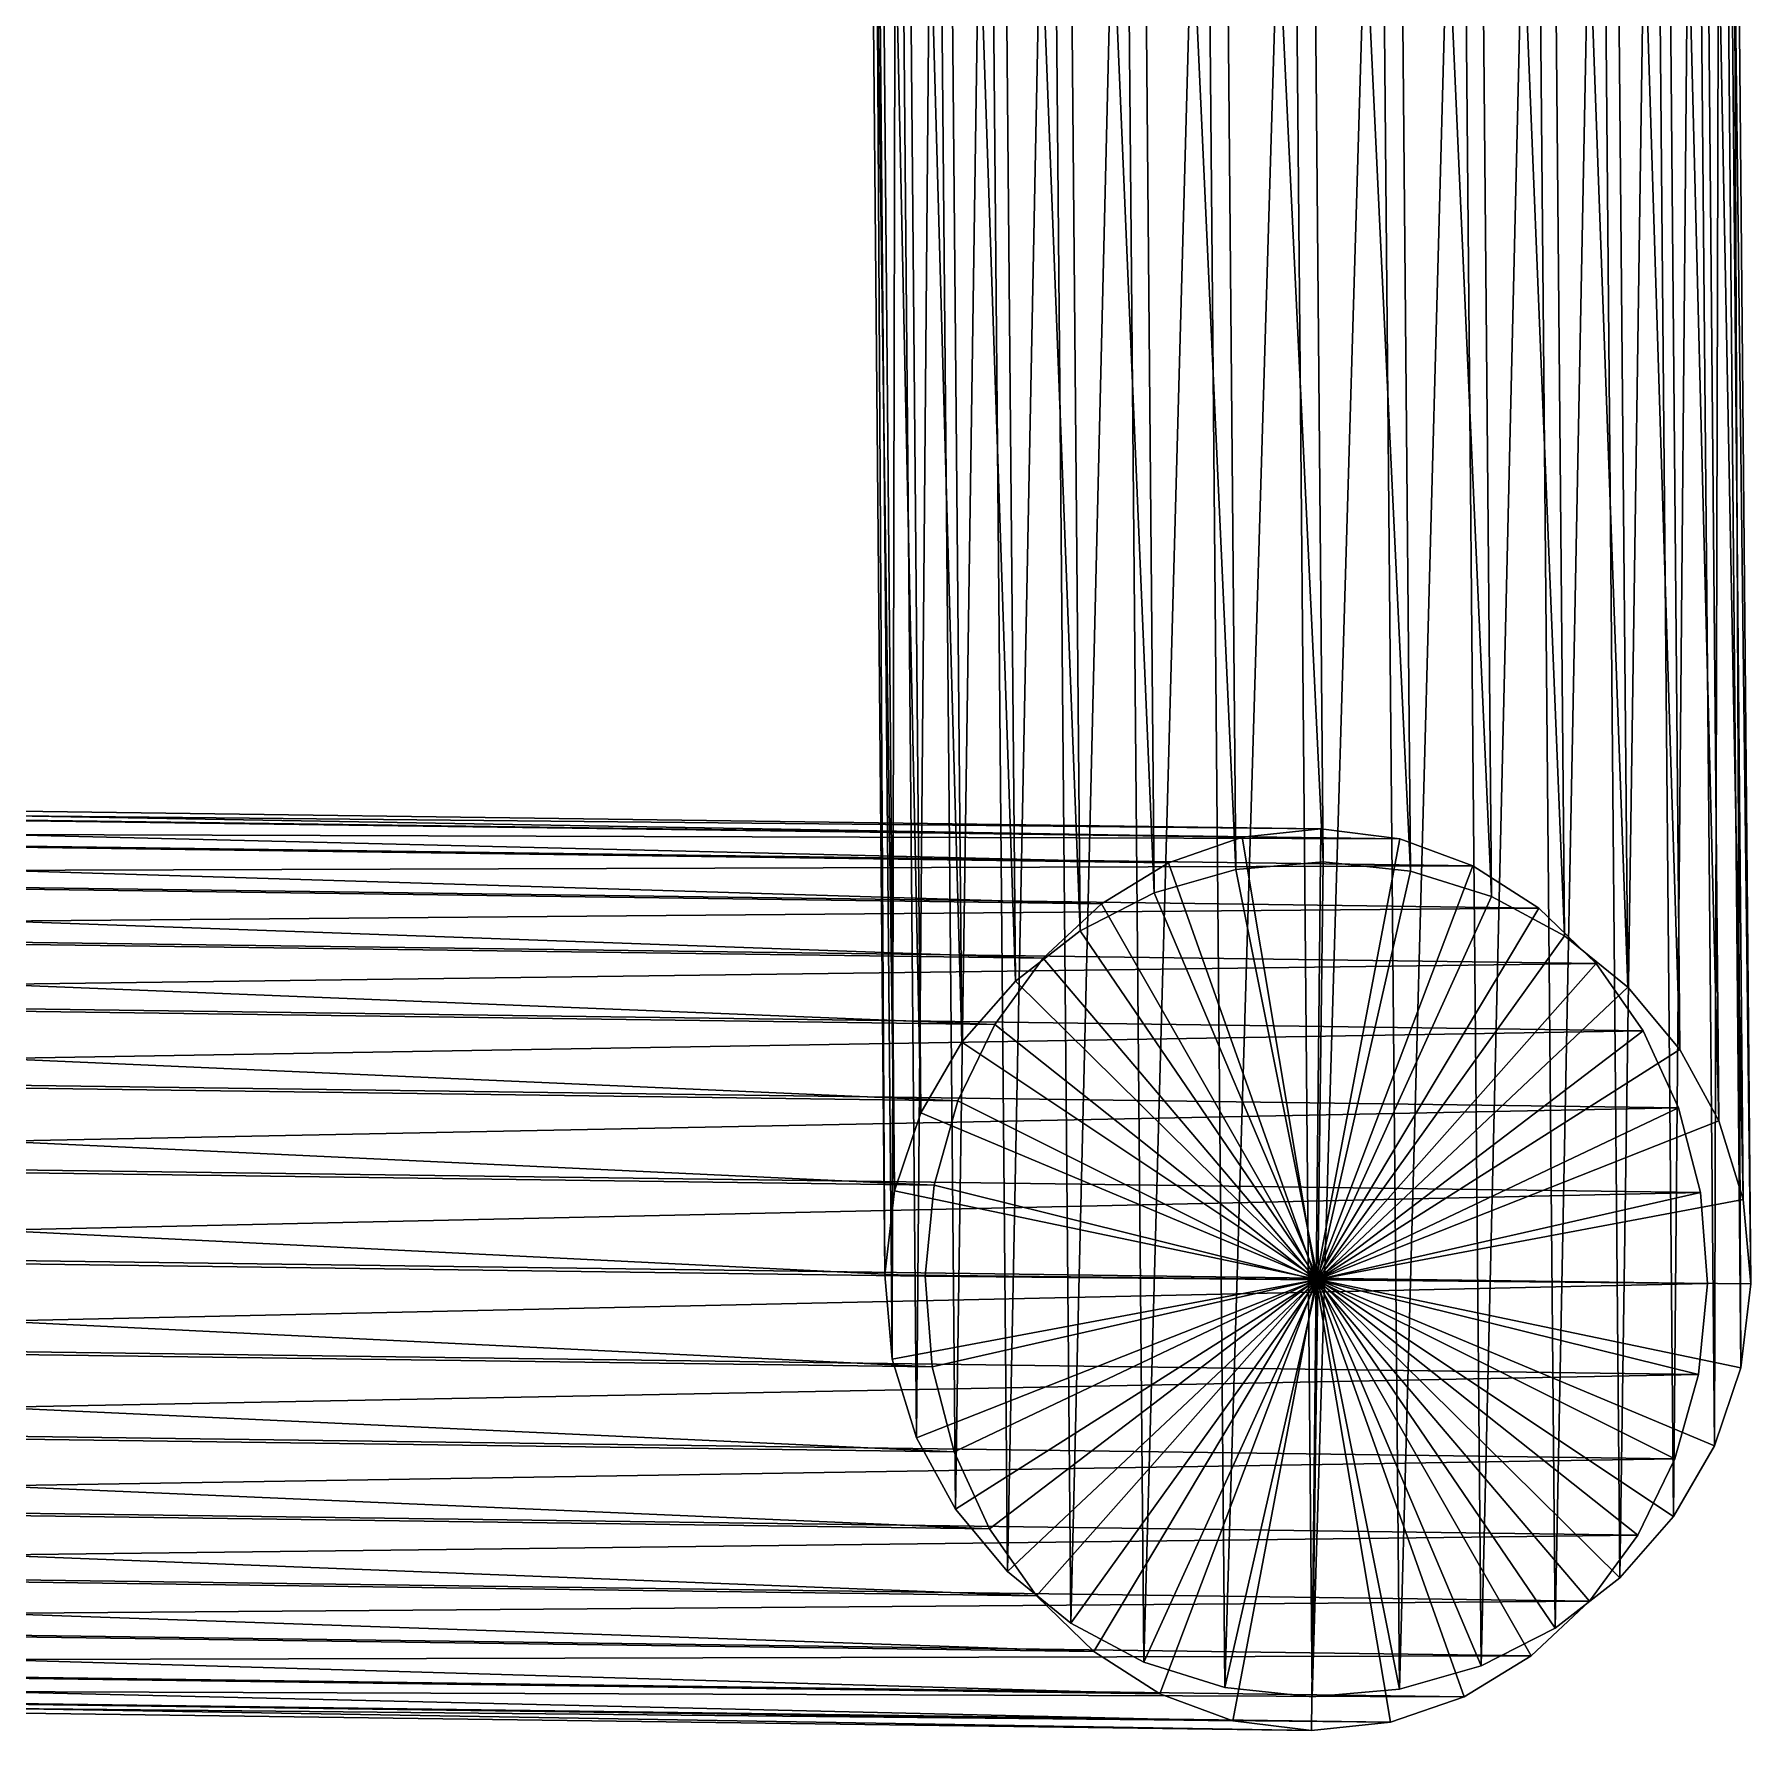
# Model space of a CAD drawing. Extents: x -23.6 to 25, y -17.9 to 25.9.
# Drawn here: x 18.404 to 22.719, y -3.95 to 0.314 of the extents above; entities that cross this region are included whole.
import ezdxf

# ---------------------------------------------------------------- set-up
doc = ezdxf.new("R2010")
doc.units = 0

msp = doc.modelspace()

# ---------------------------------------------------------------- linework, layer by layer
at = {"layer": 'Bras1_d2', "color": 2}
for points in [[(15.01312, -1.61737, -8.91015), (15.21154, -1.59625, -8.81591), (21.4403, -1.70434, -22.42395)], [(15.21154, -1.59625, -8.81591), (15.40942, -1.62121, -8.72167), (21.63873, -1.68322, -22.32977)], [(21.63873, -1.68322, -22.32977), (21.4403, -1.70434, -22.42395), (15.21154, -1.59625, -8.81591)], [(14.82794, -1.68164, -8.9978), (15.01312, -1.61737, -8.91015), (21.25512, -1.76861, -22.51165)], [(21.4403, -1.70434, -22.42395), (21.25512, -1.76861, -22.51165), (15.01312, -1.61737, -8.91015)], [(15.40942, -1.62121, -8.72167), (15.59326, -1.68902, -8.63378), (21.8366, -1.70819, -22.23547)], [(21.8366, -1.70819, -22.23547), (21.63873, -1.68322, -22.32977), (15.40942, -1.62121, -8.72167)], [(14.65985, -1.78448, -9.07708), (14.82794, -1.68164, -8.9978), (21.08703, -1.87145, -22.59094)], [(21.25512, -1.76861, -22.51165), (21.08703, -1.87145, -22.59094), (14.82794, -1.68164, -8.9978)], [(15.59326, -1.68902, -8.63378), (15.75915, -1.7951, -8.55419), (22.02044, -1.776, -22.14758)], [(22.02044, -1.776, -22.14758), (21.8366, -1.70819, -22.23547), (15.59326, -1.68902, -8.63378)], [(21.25512, -1.76861, -22.51165), (21.4403, -1.70434, -22.42395), (21.62695, -2.8164, -22.32806)], [(21.4403, -1.70434, -22.42395), (21.63873, -1.68322, -22.32977), (21.62695, -2.8164, -22.32806)], [(21.62695, -2.8164, -22.32806), (21.62695, -2.8164, -22.32806), (21.4403, -1.70434, -22.42395)], [(21.63873, -1.68322, -22.32977), (21.8366, -1.70819, -22.23547), (21.62695, -2.8164, -22.32806)], [(21.62695, -2.8164, -22.32806), (21.62695, -2.8164, -22.32806), (21.63873, -1.68322, -22.32977)], [(21.8366, -1.70819, -22.23547), (22.02044, -1.776, -22.14758), (21.62695, -2.8164, -22.32806)], [(21.62695, -2.8164, -22.32806), (21.62695, -2.8164, -22.32806), (21.8366, -1.70819, -22.23547)], [(21.08703, -1.87145, -22.59094), (21.25512, -1.76861, -22.51165), (21.62695, -2.8164, -22.32806)], [(21.62695, -2.8164, -22.32806), (21.62695, -2.8164, -22.32806), (21.25512, -1.76861, -22.51165)], [(14.51293, -1.92144, -9.14605), (14.65985, -1.78448, -9.07708), (20.94012, -2.00842, -22.65991)], [(21.08703, -1.87145, -22.59094), (20.94012, -2.00842, -22.65991), (14.65985, -1.78448, -9.07708)], [(22.18634, -1.88208, -22.06799), (22.02044, -1.776, -22.14758), (15.75915, -1.7951, -8.55419)], [(15.75915, -1.7951, -8.55419), (15.90319, -1.93487, -8.4848), (22.18634, -1.88208, -22.06799)], [(22.02044, -1.776, -22.14758), (22.18634, -1.88208, -22.06799), (21.62695, -2.8164, -22.32806)], [(21.62695, -2.8164, -22.32806), (21.62695, -2.8164, -22.32806), (22.02044, -1.776, -22.14758)], [(22.33038, -2.02185, -21.99859), (22.18634, -1.88208, -22.06799), (15.90319, -1.93487, -8.4848)], [(20.94012, -2.00842, -22.65991), (21.08703, -1.87145, -22.59094), (21.62695, -2.8164, -22.32806)], [(21.62695, -2.8164, -22.32806), (21.62695, -2.8164, -22.32806), (21.08703, -1.87145, -22.59094)], [(22.18634, -1.88208, -22.06799), (22.33038, -2.02185, -21.99859), (21.62695, -2.8164, -22.32806)], [(21.62695, -2.8164, -22.32806), (21.62695, -2.8164, -22.32806), (22.18634, -1.88208, -22.06799)], [(14.39117, -2.08801, -9.20294), (14.51293, -1.92144, -9.14605), (20.81835, -2.17498, -22.71673)], [(20.94012, -2.00842, -22.65991), (20.81835, -2.17498, -22.71673), (14.51293, -1.92144, -9.14605)], [(15.90319, -1.93487, -8.4848), (16.02148, -2.10375, -8.42742), (22.33038, -2.02185, -21.99859)], [(22.44866, -2.19073, -21.94128), (22.33038, -2.02185, -21.99859), (16.02148, -2.10375, -8.42742)], [(20.81835, -2.17498, -22.71673), (20.94012, -2.00842, -22.65991), (21.62695, -2.8164, -22.32806)], [(21.62695, -2.8164, -22.32806), (21.62695, -2.8164, -22.32806), (20.94012, -2.00842, -22.65991)], [(22.33038, -2.02185, -21.99859), (22.44866, -2.19073, -21.94128), (21.62695, -2.8164, -22.32806)], [(21.62695, -2.8164, -22.32806), (21.62695, -2.8164, -22.32806), (22.33038, -2.02185, -21.99859)], [(14.29852, -2.2796, -9.24572), (14.39117, -2.08801, -9.20294), (20.7257, -2.36657, -22.75958)], [(20.81835, -2.17498, -22.71673), (20.7257, -2.36657, -22.75958), (14.39117, -2.08801, -9.20294)], [(16.02148, -2.10375, -8.42742), (16.11016, -2.29711, -8.38403), (22.44866, -2.19073, -21.94128)], [(22.53735, -2.38409, -21.89782), (22.44866, -2.19073, -21.94128), (16.11016, -2.29711, -8.38403)], [(20.7257, -2.36657, -22.75958), (20.81835, -2.17498, -22.71673), (21.62695, -2.8164, -22.32806)], [(21.62695, -2.8164, -22.32806), (21.62695, -2.8164, -22.32806), (20.81835, -2.17498, -22.71673)], [(22.44866, -2.19073, -21.94128), (22.53735, -2.38409, -21.89782), (21.62695, -2.8164, -22.32806)], [(21.62695, -2.8164, -22.32806), (21.62695, -2.8164, -22.32806), (22.44866, -2.19073, -21.94128)], [(14.23901, -2.49176, -9.2727), (14.29852, -2.2796, -9.24572), (20.66619, -2.57873, -22.78649)], [(20.7257, -2.36657, -22.75958), (20.66619, -2.57873, -22.78649), (14.29852, -2.2796, -9.24572)], [(16.11016, -2.29711, -8.38403), (16.16522, -2.51037, -8.35644), (22.53735, -2.38409, -21.89782)], [(20.66619, -2.57873, -22.78649), (20.7257, -2.36657, -22.75958), (21.62695, -2.8164, -22.32806)], [(21.62695, -2.8164, -22.32806), (21.62695, -2.8164, -22.32806), (20.7257, -2.36657, -22.75958)], [(22.5924, -2.59735, -21.8703), (22.53735, -2.38409, -21.89782), (16.16522, -2.51037, -8.35644)], [(22.53735, -2.38409, -21.89782), (22.5924, -2.59735, -21.8703), (21.62695, -2.8164, -22.32806)], [(21.62695, -2.8164, -22.32806), (21.62695, -2.8164, -22.32806), (22.53735, -2.38409, -21.89782)], [(14.21667, -2.7199, -9.28186), (14.23901, -2.49176, -9.2727), (20.64385, -2.80694, -22.79565)], [(20.66619, -2.57873, -22.78649), (20.64385, -2.80694, -22.79565), (14.23901, -2.49176, -9.2727)], [(16.16522, -2.51037, -8.35644), (16.1828, -2.73895, -8.34661), (22.5924, -2.59735, -21.8703)], [(20.64385, -2.80694, -22.79565), (20.66619, -2.57873, -22.78649), (21.62695, -2.8164, -22.32806)], [(21.62695, -2.8164, -22.32806), (21.62695, -2.8164, -22.32806), (20.66619, -2.57873, -22.78649)], [(22.60998, -2.82592, -21.86047), (22.5924, -2.59735, -21.8703), (16.1828, -2.73895, -8.34661)], [(22.5924, -2.59735, -21.8703), (22.60998, -2.82592, -21.86047), (21.62695, -2.8164, -22.32806)], [(21.62695, -2.8164, -22.32806), (21.62695, -2.8164, -22.32806), (22.5924, -2.59735, -21.8703)], [(20.64385, -2.80694, -22.79565), (20.66149, -3.03552, -22.78582), (14.21667, -2.7199, -9.28186)], [(14.23431, -2.94848, -9.27197), (14.21667, -2.7199, -9.28186), (20.66149, -3.03552, -22.78582)], [(16.1828, -2.73895, -8.34661), (16.16046, -2.9671, -8.35577), (22.60998, -2.82592, -21.86047)], [(22.58764, -3.05413, -21.86962), (22.60998, -2.82592, -21.86047), (16.16046, -2.9671, -8.35577)], [(21.62695, -2.8164, -22.32806), (21.62695, -2.8164, -22.32806), (20.64385, -2.80694, -22.79565)], [(20.66149, -3.03552, -22.78582), (20.64385, -2.80694, -22.79565), (21.62695, -2.8164, -22.32806)], [(21.62695, -2.8164, -22.32806), (21.62695, -2.8164, -22.32806), (20.66149, -3.03552, -22.78582)], [(20.71655, -3.24877, -22.75823), (20.66149, -3.03552, -22.78582), (21.62695, -2.8164, -22.32806)], [(21.62695, -2.8164, -22.32806), (21.62695, -2.8164, -22.32806), (20.71655, -3.24877, -22.75823)], [(20.80517, -3.44213, -22.71484), (20.71655, -3.24877, -22.75823), (21.62695, -2.8164, -22.32806)], [(21.62695, -2.8164, -22.32806), (21.62695, -2.8164, -22.32806), (20.80517, -3.44213, -22.71484)], [(20.92352, -3.61096, -22.65753), (20.80517, -3.44213, -22.71484), (21.62695, -2.8164, -22.32806)], [(21.62695, -2.8164, -22.32806), (21.62695, -2.8164, -22.32806), (20.92352, -3.61096, -22.65753)], [(21.06756, -3.75079, -22.58813), (20.92352, -3.61096, -22.65753), (21.62695, -2.8164, -22.32806)], [(21.62695, -2.8164, -22.32806), (21.62695, -2.8164, -22.32806), (21.06756, -3.75079, -22.58813)], [(21.23345, -3.85687, -22.50854), (21.06756, -3.75079, -22.58813), (21.62695, -2.8164, -22.32806)], [(21.62695, -2.8164, -22.32806), (21.62695, -2.8164, -22.32806), (21.23345, -3.85687, -22.50854)], [(21.41729, -3.92468, -22.42065), (21.23345, -3.85687, -22.50854), (21.62695, -2.8164, -22.32806)], [(21.62695, -2.8164, -22.32806), (21.62695, -2.8164, -22.32806), (21.41729, -3.92468, -22.42065)], [(21.61517, -3.94958, -22.32635), (21.41729, -3.92468, -22.42065), (21.62695, -2.8164, -22.32806)], [(21.62695, -2.8164, -22.32806), (21.62695, -2.8164, -22.32806), (21.61517, -3.94958, -22.32635)], [(21.81353, -3.92852, -22.23217), (21.61517, -3.94958, -22.32635), (21.62695, -2.8164, -22.32806)], [(21.62695, -2.8164, -22.32806), (21.62695, -2.8164, -22.32806), (22.60998, -2.82592, -21.86047)], [(21.62695, -2.8164, -22.32806), (21.62695, -2.8164, -22.32806), (21.81353, -3.92852, -22.23217)], [(21.99877, -3.86425, -22.14447), (21.81353, -3.92852, -22.23217), (21.62695, -2.8164, -22.32806)], [(21.62695, -2.8164, -22.32806), (21.62695, -2.8164, -22.32806), (21.99877, -3.86425, -22.14447)], [(22.1668, -3.76141, -22.06518), (21.99877, -3.86425, -22.14447), (21.62695, -2.8164, -22.32806)], [(21.62695, -2.8164, -22.32806), (21.62695, -2.8164, -22.32806), (22.1668, -3.76141, -22.06518)], [(22.31378, -3.62445, -21.99621), (22.1668, -3.76141, -22.06518), (21.62695, -2.8164, -22.32806)], [(21.62695, -2.8164, -22.32806), (21.62695, -2.8164, -22.32806), (22.31378, -3.62445, -21.99621)], [(22.43554, -3.45788, -21.93939), (22.31378, -3.62445, -21.99621), (21.62695, -2.8164, -22.32806)], [(21.62695, -2.8164, -22.32806), (21.62695, -2.8164, -22.32806), (22.43554, -3.45788, -21.93939)], [(22.52813, -3.26629, -21.89654), (22.43554, -3.45788, -21.93939), (21.62695, -2.8164, -22.32806)], [(21.62695, -2.8164, -22.32806), (21.62695, -2.8164, -22.32806), (22.52813, -3.26629, -21.89654)], [(22.58764, -3.05413, -21.86962), (22.52813, -3.26629, -21.89654), (21.62695, -2.8164, -22.32806)], [(21.62695, -2.8164, -22.32806), (21.62695, -2.8164, -22.32806), (22.58764, -3.05413, -21.86962)], [(22.60998, -2.82592, -21.86047), (22.58764, -3.05413, -21.86962), (21.62695, -2.8164, -22.32806)], [(20.66149, -3.03552, -22.78582), (20.71655, -3.24877, -22.75823), (14.23431, -2.94848, -9.27197)], [(14.28936, -3.16174, -9.24444), (14.23431, -2.94848, -9.27197), (20.71655, -3.24877, -22.75823)], [(16.16046, -2.9671, -8.35577), (16.10101, -3.17926, -8.38269), (22.58764, -3.05413, -21.86962)], [(22.52813, -3.26629, -21.89654), (22.58764, -3.05413, -21.86962), (16.10101, -3.17926, -8.38269)], [(20.71655, -3.24877, -22.75823), (20.80517, -3.44213, -22.71484), (14.28936, -3.16174, -9.24444)], [(14.37799, -3.35516, -9.20104), (14.28936, -3.16174, -9.24444), (20.80517, -3.44213, -22.71484)], [(16.10101, -3.17926, -8.38269), (16.00836, -3.37091, -8.42553), (22.52813, -3.26629, -21.89654)], [(22.43554, -3.45788, -21.93939), (22.52813, -3.26629, -21.89654), (16.00836, -3.37091, -8.42553)], [(20.80517, -3.44213, -22.71484), (20.92352, -3.61096, -22.65753), (14.37799, -3.35516, -9.20104)], [(14.49633, -3.52398, -9.14367), (14.37799, -3.35516, -9.20104), (20.92352, -3.61096, -22.65753)], [(16.00836, -3.37091, -8.42553), (15.88659, -3.53741, -8.48236), (22.43554, -3.45788, -21.93939)], [(22.31378, -3.62445, -21.99621), (22.43554, -3.45788, -21.93939), (15.88659, -3.53741, -8.48236)], [(20.92352, -3.61096, -22.65753), (21.06756, -3.75079, -22.58813), (14.49633, -3.52398, -9.14367)], [(14.64038, -3.66375, -9.07427), (14.49633, -3.52398, -9.14367), (21.06756, -3.75079, -22.58813)], [(15.88659, -3.53741, -8.48236), (15.73962, -3.67437, -8.55139), (22.31378, -3.62445, -21.99621)], [(22.1668, -3.76141, -22.06518), (22.31378, -3.62445, -21.99621), (15.73962, -3.67437, -8.55139)], [(21.06756, -3.75079, -22.58813), (21.23345, -3.85687, -22.50854), (14.64038, -3.66375, -9.07427)], [(14.80627, -3.76983, -8.99468), (14.64038, -3.66375, -9.07427), (21.23345, -3.85687, -22.50854)], [(15.73962, -3.67437, -8.55139), (15.57159, -3.77728, -8.63067), (22.1668, -3.76141, -22.06518)], [(21.23345, -3.85687, -22.50854), (21.41729, -3.92468, -22.42065), (14.80627, -3.76983, -8.99468)], [(14.99011, -3.83764, -8.90679), (14.80627, -3.76983, -8.99468), (21.41729, -3.92468, -22.42065)], [(15.57159, -3.77728, -8.63067), (15.38635, -3.84149, -8.71832), (21.99877, -3.86425, -22.14447)], [(21.99877, -3.86425, -22.14447), (22.1668, -3.76141, -22.06518), (15.57159, -3.77728, -8.63067)], [(21.41729, -3.92468, -22.42065), (21.61517, -3.94958, -22.32635), (14.99011, -3.83764, -8.90679)], [(15.18798, -3.8626, -8.8125), (14.99011, -3.83764, -8.90679), (21.61517, -3.94958, -22.32635)], [(15.38635, -3.84149, -8.71832), (15.18798, -3.8626, -8.8125), (21.81353, -3.92852, -22.23217)], [(21.61517, -3.94958, -22.32635), (21.81353, -3.92852, -22.23217), (15.18798, -3.8626, -8.8125)], [(21.81353, -3.92852, -22.23217), (21.99877, -3.86425, -22.14447), (15.38635, -3.84149, -8.71832)]]:
    msp.add_3dface(points, dxfattribs=at)
at = {"layer": 'Bras2_d3', "color": 2}
for points in [[(21.59375, 3.88604, -35.61083), (21.37408, 3.86694, -35.61785), (21.64447, -1.76617, -21.75476)], [(21.81286, 3.86248, -35.62127), (21.59375, 3.88604, -35.61083), (21.86352, -1.78973, -21.76513)], [(21.64447, -1.76617, -21.75476), (21.86352, -1.78973, -21.76513), (21.59375, 3.88604, -35.61083)], [(21.37408, 3.86694, -35.61785), (21.16888, 3.80792, -35.64117), (21.42474, -1.78521, -21.76171)], [(21.42474, -1.78521, -21.76171), (21.64447, -1.76617, -21.75476), (21.37408, 3.86694, -35.61785)], [(22.01635, 3.79925, -35.64782), (21.81286, 3.86248, -35.62127), (22.06701, -1.85296, -21.79168)], [(21.86352, -1.78973, -21.76513), (22.06701, -1.85296, -21.79168), (21.81286, 3.86248, -35.62127)], [(21.16888, 3.80792, -35.64117), (20.98272, 3.71307, -35.67919), (21.2196, -1.84429, -21.78503)], [(21.2196, -1.84429, -21.78503), (21.42474, -1.78521, -21.76171), (21.16888, 3.80792, -35.64117)], [(22.19995, 3.70062, -35.68872), (22.01635, 3.79925, -35.64782), (22.25067, -1.95159, -21.83258)], [(22.06701, -1.85296, -21.79168), (22.25067, -1.95159, -21.83258), (22.01635, 3.79925, -35.64782)], [(20.98272, 3.71307, -35.67919), (20.81988, 3.5866, -35.73016), (21.03338, -1.93914, -21.82305)], [(21.03338, -1.93914, -21.82305), (21.2196, -1.84429, -21.78503), (20.98272, 3.71307, -35.67919)], [(22.35937, 3.57086, -35.74224), (22.19995, 3.70062, -35.68872), (22.41003, -2.08135, -21.8861)], [(22.25067, -1.95159, -21.83258), (22.41003, -2.08135, -21.8861), (22.19995, 3.70062, -35.68872)], [(20.81988, 3.5866, -35.73016), (20.68487, 3.43267, -35.79248), (20.8706, -2.06561, -21.87408)], [(20.8706, -2.06561, -21.87408), (21.03338, -1.93914, -21.82305), (20.81988, 3.5866, -35.73016)], [(22.49017, 3.41418, -35.80657), (22.35937, 3.57086, -35.74224), (22.54089, -2.23797, -21.9505)], [(22.41003, -2.08135, -21.8861), (22.54089, -2.23797, -21.9505), (22.35937, 3.57086, -35.74224)], [(20.68487, 3.43267, -35.79248), (20.58209, 3.25549, -35.86437), (20.73553, -2.21954, -21.93634)], [(20.73553, -2.21954, -21.93634), (20.8706, -2.06561, -21.87408), (20.68487, 3.43267, -35.79248)], [(22.58813, 3.23492, -35.88006), (22.49017, 3.41418, -35.80657), (22.63885, -2.41723, -22.02398)], [(22.54089, -2.23797, -21.9505), (22.63885, -2.41723, -22.02398), (22.49017, 3.41418, -35.80657)], [(20.58209, 3.25549, -35.86437), (20.51605, 3.05914, -35.94421), (20.63281, -2.39672, -22.00823)], [(20.63281, -2.39672, -22.00823), (20.73553, -2.21954, -21.93634), (20.58209, 3.25549, -35.86437)], [(22.64892, 3.03735, -35.96093), (22.58813, 3.23492, -35.88006), (22.69964, -2.61486, -22.10479)], [(22.63885, -2.41723, -22.02398), (22.69964, -2.61486, -22.10479), (22.58813, 3.23492, -35.88006)], [(20.51605, 3.05914, -35.94421), (20.49108, 2.84796, -36.03027), (20.56671, -2.59301, -22.08813)], [(20.56671, -2.59301, -22.08813), (20.63281, -2.39672, -22.00823), (20.51605, 3.05914, -35.94421)], [(22.66821, 2.82568, -36.04736), (22.64892, 3.03735, -35.96093), (22.71893, -2.82653, -22.19122)], [(22.69964, -2.61486, -22.10479), (22.71893, -2.82653, -22.19122), (22.64892, 3.03735, -35.96093)], [(20.5418, -2.80426, -22.17419), (20.56671, -2.59301, -22.08813), (20.49108, 2.84796, -36.03027)], [(20.49108, 2.84796, -36.03027), (20.51037, 2.63623, -36.11669), (20.5418, -2.80426, -22.17419)], [(22.64324, 2.61444, -36.13342), (22.66821, 2.82568, -36.04736), (22.69396, -3.03778, -22.27728)], [(22.71893, -2.82653, -22.19122), (22.69396, -3.03778, -22.27728), (22.66821, 2.82568, -36.04736)], [(20.56103, -3.01593, -22.26062), (20.5418, -2.80426, -22.17419), (20.51037, 2.63623, -36.11669)], [(20.51037, 2.63623, -36.11669), (20.57116, 2.43865, -36.19757), (20.56103, -3.01593, -22.26062)], [(22.5772, 2.41809, -36.21325), (22.64324, 2.61444, -36.13342), (22.62786, -3.23406, -22.35711)], [(22.69396, -3.03778, -22.27728), (22.62786, -3.23406, -22.35711), (22.64324, 2.61444, -36.13342)], [(20.62182, -3.21356, -22.34143), (20.56103, -3.01593, -22.26062), (20.57116, 2.43865, -36.19757)], [(20.57116, 2.43865, -36.19757), (20.66912, 2.25939, -36.27105), (20.62182, -3.21356, -22.34143)], [(22.47442, 2.2409, -36.28515), (22.5772, 2.41809, -36.21325), (22.52514, -3.41125, -22.42901)], [(22.62786, -3.23406, -22.35711), (22.52514, -3.41125, -22.42901), (22.5772, 2.41809, -36.21325)], [(20.71978, -3.39282, -22.41491), (20.62182, -3.21356, -22.34143), (20.66912, 2.25939, -36.27105)], [(20.66912, 2.25939, -36.27105), (20.79998, 2.10272, -36.33538), (20.71978, -3.39282, -22.41491)], [(22.33941, 2.08697, -36.34747), (22.47442, 2.2409, -36.28515), (22.39013, -3.56518, -22.49133)], [(22.52514, -3.41125, -22.42901), (22.39013, -3.56518, -22.49133), (22.47442, 2.2409, -36.28515)], [(20.85064, -3.54943, -22.4793), (20.71978, -3.39282, -22.41491), (20.79998, 2.10272, -36.33538)], [(20.79998, 2.10272, -36.33538), (20.95935, 1.97296, -36.38891), (20.85064, -3.54943, -22.4793)], [(22.17657, 1.96051, -36.39843), (22.33941, 2.08697, -36.34747), (22.22729, -3.69165, -22.54235)], [(22.39013, -3.56518, -22.49133), (22.22729, -3.69165, -22.54235), (22.33941, 2.08697, -36.34747)], [(21.01, -3.67919, -22.53283), (20.85064, -3.54943, -22.4793), (20.95935, 1.97296, -36.38891)], [(20.95935, 1.97296, -36.38891), (21.14294, 1.87432, -36.4298), (21.01, -3.67919, -22.53283)], [(21.99035, 1.86566, -36.43646), (22.17657, 1.96051, -36.39843), (22.04107, -3.78649, -22.58032)], [(22.22729, -3.69165, -22.54235), (22.04107, -3.78649, -22.58032), (22.17657, 1.96051, -36.39843)], [(21.19366, -3.77783, -22.57373), (21.01, -3.67919, -22.53283), (21.14294, 1.87432, -36.4298)], [(21.14294, 1.87432, -36.4298), (21.34643, 1.81109, -36.45635), (21.19366, -3.77783, -22.57373)], [(21.78521, 1.80664, -36.45977), (21.99035, 1.86566, -36.43646), (21.83593, -3.84558, -22.60369)], [(22.04107, -3.78649, -22.58032), (21.83593, -3.84558, -22.60369), (21.99035, 1.86566, -36.43646)], [(21.39715, -3.84106, -22.60028), (21.19366, -3.77783, -22.57373), (21.34643, 1.81109, -36.45635)], [(21.34643, 1.81109, -36.45635), (21.56555, 1.78753, -36.46673), (21.39715, -3.84106, -22.60028)], [(21.61627, -3.86462, -22.61065), (21.39715, -3.84106, -22.60028), (21.56555, 1.78753, -36.46673)], [(21.56555, 1.78753, -36.46673), (21.78521, 1.80664, -36.45977), (21.61627, -3.86462, -22.61065)], [(21.83593, -3.84558, -22.60369), (21.61627, -3.86462, -22.61065), (21.78521, 1.80664, -36.45977)], [(21.64447, -1.76617, -21.75476), (21.42474, -1.78521, -21.76171), (21.63037, -2.81536, -22.18267)], [(21.63037, -2.81536, -22.18267), (21.63037, -2.81536, -22.18267), (21.64447, -1.76617, -21.75476)], [(21.86352, -1.78973, -21.76513), (21.64447, -1.76617, -21.75476), (21.63037, -2.81536, -22.18267)], [(21.42474, -1.78521, -21.76171), (21.2196, -1.84429, -21.78503), (21.63037, -2.81536, -22.18267)], [(21.63037, -2.81536, -22.18267), (21.63037, -2.81536, -22.18267), (21.42474, -1.78521, -21.76171)], [(21.63037, -2.81536, -22.18267), (21.63037, -2.81536, -22.18267), (21.86352, -1.78973, -21.76513)], [(22.06701, -1.85296, -21.79168), (21.86352, -1.78973, -21.76513), (21.63037, -2.81536, -22.18267)], [(21.2196, -1.84429, -21.78503), (21.03338, -1.93914, -21.82305), (21.63037, -2.81536, -22.18267)], [(21.63037, -2.81536, -22.18267), (21.63037, -2.81536, -22.18267), (21.2196, -1.84429, -21.78503)], [(21.63037, -2.81536, -22.18267), (21.63037, -2.81536, -22.18267), (22.06701, -1.85296, -21.79168)], [(22.25067, -1.95159, -21.83258), (22.06701, -1.85296, -21.79168), (21.63037, -2.81536, -22.18267)], [(21.03338, -1.93914, -21.82305), (20.8706, -2.06561, -21.87408), (21.63037, -2.81536, -22.18267)], [(21.63037, -2.81536, -22.18267), (21.63037, -2.81536, -22.18267), (21.03338, -1.93914, -21.82305)], [(21.63037, -2.81536, -22.18267), (21.63037, -2.81536, -22.18267), (22.25067, -1.95159, -21.83258)], [(22.41003, -2.08135, -21.8861), (22.25067, -1.95159, -21.83258), (21.63037, -2.81536, -22.18267)], [(20.8706, -2.06561, -21.87408), (20.73553, -2.21954, -21.93634), (21.63037, -2.81536, -22.18267)], [(21.63037, -2.81536, -22.18267), (21.63037, -2.81536, -22.18267), (20.8706, -2.06561, -21.87408)], [(21.63037, -2.81536, -22.18267), (21.63037, -2.81536, -22.18267), (22.41003, -2.08135, -21.8861)], [(22.54089, -2.23797, -21.9505), (22.41003, -2.08135, -21.8861), (21.63037, -2.81536, -22.18267)], [(20.73553, -2.21954, -21.93634), (20.63281, -2.39672, -22.00823), (21.63037, -2.81536, -22.18267)], [(21.63037, -2.81536, -22.18267), (21.63037, -2.81536, -22.18267), (20.73553, -2.21954, -21.93634)], [(21.63037, -2.81536, -22.18267), (21.63037, -2.81536, -22.18267), (22.54089, -2.23797, -21.9505)], [(22.63885, -2.41723, -22.02398), (22.54089, -2.23797, -21.9505), (21.63037, -2.81536, -22.18267)], [(20.63281, -2.39672, -22.00823), (20.56671, -2.59301, -22.08813), (21.63037, -2.81536, -22.18267)], [(21.63037, -2.81536, -22.18267), (21.63037, -2.81536, -22.18267), (20.63281, -2.39672, -22.00823)], [(21.63037, -2.81536, -22.18267), (21.63037, -2.81536, -22.18267), (22.63885, -2.41723, -22.02398)], [(22.69964, -2.61486, -22.10479), (22.63885, -2.41723, -22.02398), (21.63037, -2.81536, -22.18267)], [(20.56671, -2.59301, -22.08813), (20.5418, -2.80426, -22.17419), (21.63037, -2.81536, -22.18267)], [(21.63037, -2.81536, -22.18267), (21.63037, -2.81536, -22.18267), (20.56671, -2.59301, -22.08813)], [(21.63037, -2.81536, -22.18267), (21.63037, -2.81536, -22.18267), (22.69964, -2.61486, -22.10479)], [(22.71893, -2.82653, -22.19122), (22.69964, -2.61486, -22.10479), (21.63037, -2.81536, -22.18267)], [(21.63037, -2.81536, -22.18267), (21.63037, -2.81536, -22.18267), (20.5418, -2.80426, -22.17419)], [(20.5418, -2.80426, -22.17419), (20.56103, -3.01593, -22.26062), (21.63037, -2.81536, -22.18267)], [(20.56103, -3.01593, -22.26062), (20.62182, -3.21356, -22.34143), (21.63037, -2.81536, -22.18267)], [(21.63037, -2.81536, -22.18267), (21.63037, -2.81536, -22.18267), (20.56103, -3.01593, -22.26062)], [(20.62182, -3.21356, -22.34143), (20.71978, -3.39282, -22.41491), (21.63037, -2.81536, -22.18267)], [(21.63037, -2.81536, -22.18267), (21.63037, -2.81536, -22.18267), (20.62182, -3.21356, -22.34143)], [(20.71978, -3.39282, -22.41491), (20.85064, -3.54943, -22.4793), (21.63037, -2.81536, -22.18267)], [(21.63037, -2.81536, -22.18267), (21.63037, -2.81536, -22.18267), (20.71978, -3.39282, -22.41491)], [(20.85064, -3.54943, -22.4793), (21.01, -3.67919, -22.53283), (21.63037, -2.81536, -22.18267)], [(21.63037, -2.81536, -22.18267), (21.63037, -2.81536, -22.18267), (20.85064, -3.54943, -22.4793)], [(21.01, -3.67919, -22.53283), (21.19366, -3.77783, -22.57373), (21.63037, -2.81536, -22.18267)], [(21.63037, -2.81536, -22.18267), (21.63037, -2.81536, -22.18267), (21.01, -3.67919, -22.53283)], [(21.19366, -3.77783, -22.57373), (21.39715, -3.84106, -22.60028), (21.63037, -2.81536, -22.18267)], [(21.63037, -2.81536, -22.18267), (21.63037, -2.81536, -22.18267), (21.19366, -3.77783, -22.57373)], [(21.39715, -3.84106, -22.60028), (21.61627, -3.86462, -22.61065), (21.63037, -2.81536, -22.18267)], [(21.63037, -2.81536, -22.18267), (21.63037, -2.81536, -22.18267), (21.39715, -3.84106, -22.60028)], [(21.61627, -3.86462, -22.61065), (21.83593, -3.84558, -22.60369), (21.63037, -2.81536, -22.18267)], [(21.63037, -2.81536, -22.18267), (21.63037, -2.81536, -22.18267), (21.61627, -3.86462, -22.61065)], [(21.63037, -2.81536, -22.18267), (21.63037, -2.81536, -22.18267), (22.71893, -2.82653, -22.19122)], [(22.69396, -3.03778, -22.27728), (22.71893, -2.82653, -22.19122), (21.63037, -2.81536, -22.18267)], [(21.63037, -2.81536, -22.18267), (21.63037, -2.81536, -22.18267), (22.69396, -3.03778, -22.27728)], [(22.62786, -3.23406, -22.35711), (22.69396, -3.03778, -22.27728), (21.63037, -2.81536, -22.18267)], [(21.63037, -2.81536, -22.18267), (21.63037, -2.81536, -22.18267), (22.62786, -3.23406, -22.35711)], [(22.52514, -3.41125, -22.42901), (22.62786, -3.23406, -22.35711), (21.63037, -2.81536, -22.18267)], [(21.63037, -2.81536, -22.18267), (21.63037, -2.81536, -22.18267), (22.52514, -3.41125, -22.42901)], [(22.39013, -3.56518, -22.49133), (22.52514, -3.41125, -22.42901), (21.63037, -2.81536, -22.18267)], [(21.63037, -2.81536, -22.18267), (21.63037, -2.81536, -22.18267), (22.39013, -3.56518, -22.49133)], [(22.22729, -3.69165, -22.54235), (22.39013, -3.56518, -22.49133), (21.63037, -2.81536, -22.18267)], [(21.63037, -2.81536, -22.18267), (21.63037, -2.81536, -22.18267), (22.22729, -3.69165, -22.54235)], [(22.04107, -3.78649, -22.58032), (22.22729, -3.69165, -22.54235), (21.63037, -2.81536, -22.18267)], [(21.63037, -2.81536, -22.18267), (21.63037, -2.81536, -22.18267), (22.04107, -3.78649, -22.58032)], [(21.83593, -3.84558, -22.60369), (22.04107, -3.78649, -22.58032), (21.63037, -2.81536, -22.18267)], [(21.63037, -2.81536, -22.18267), (21.63037, -2.81536, -22.18267), (21.83593, -3.84558, -22.60369)]]:
    msp.add_3dface(points, dxfattribs=at)

doc.saveas('drawing.dxf')
